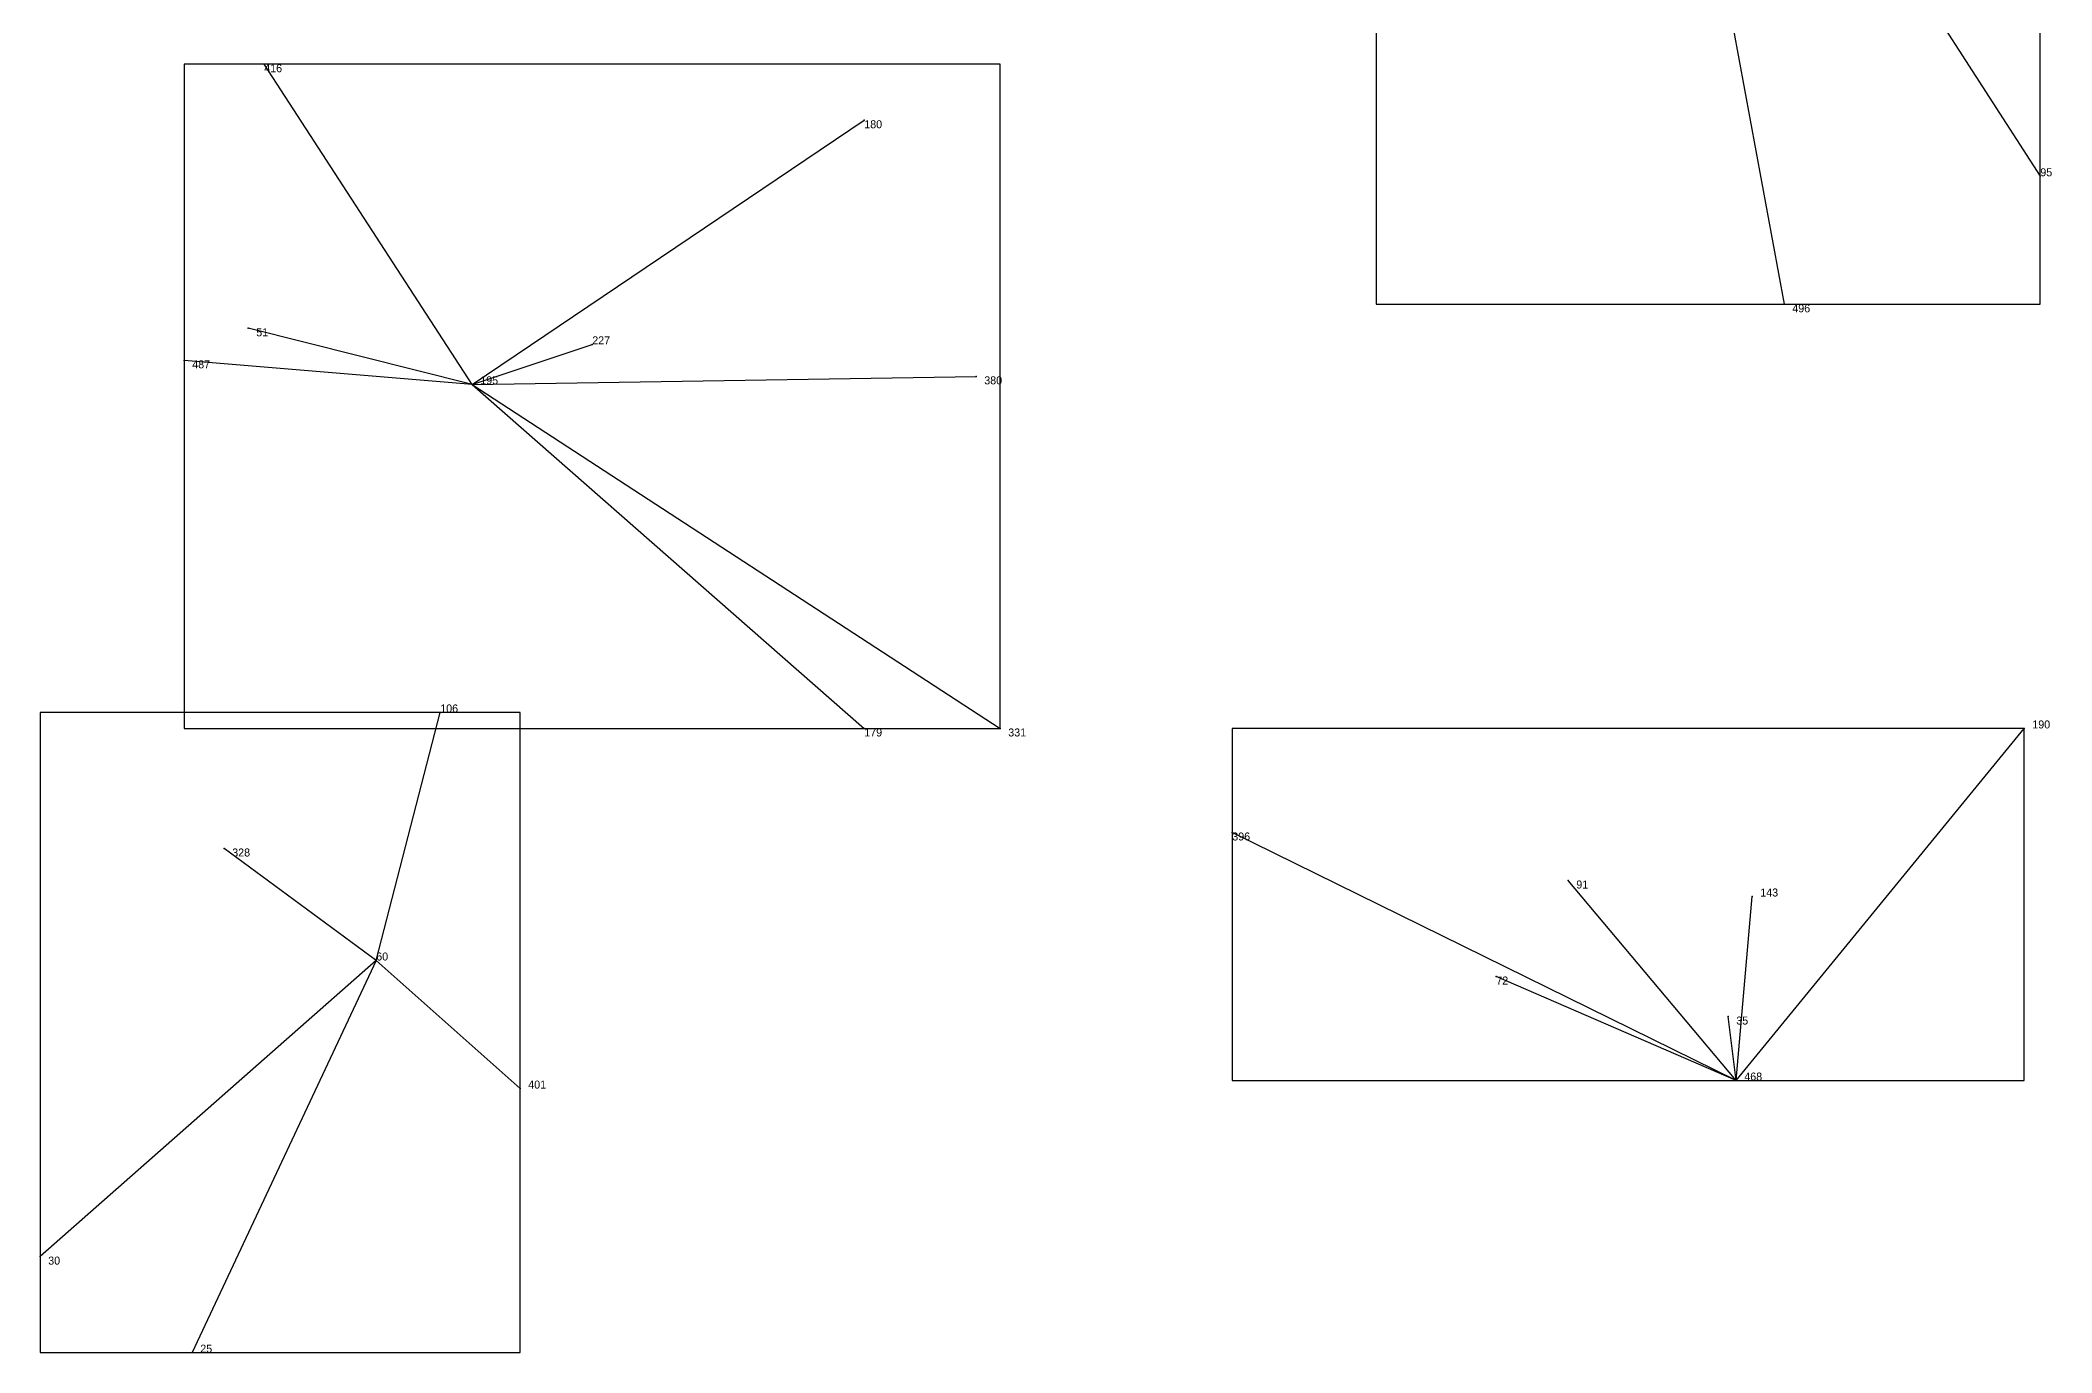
# Model space of a CAD drawing. Extents: x 0 to 1, y 0 to 1.
# Drawn here: x 0.007 to 0.2584, y 0.573 to 0.737 of the extents above; entities that cross this region are included whole.
import ezdxf

# ---------------------------------------------------------------- set-up
doc = ezdxf.new("R2010")
doc.units = 0
for name, color, linetype in [('Clients', 3, 'CONTINUOUS'), ('Facilities', 3, 'CONTINUOUS'), ('Facilities_lines', 3, 'CONTINUOUS'), ('Min_max_boxes', 1, 'CONTINUOUS'), ('Normals', 1, 'CONTINUOUS'), ('Source_points', 5, 'CONTINUOUS'), ('Text', 3, 'CONTINUOUS')]:
    doc.layers.add(name, color=color, linetype=linetype)

msp = doc.modelspace()

# ---------------------------------------------------------------- linework, layer by layer
at = {"layer": 'Clients', "color": 5}
for p in [(0.035, 0.734), (0.11, 0.727), (0.257, 0.72), (0.225, 0.704), (0.033, 0.701), (0.076, 0.699), (0.025, 0.697), (0.124, 0.695), (0.057, 0.653), (0.11, 0.651), (0.127, 0.651), (0.255, 0.651), (0.156, 0.638), (0.03, 0.636), (0.198, 0.632), (0.221, 0.63), (0.189, 0.62), (0.218, 0.615), (0.067, 0.606), (0.007, 0.585), (0.026, 0.573)]:
    msp.add_point(p, dxfattribs=at)
at = {"layer": 'Facilities', "color": 3}
for p in [(0.061, 0.694), (0.049, 0.622), (0.219, 0.607)]:
    msp.add_point(p, dxfattribs=at)
at = {"layer": 'Facilities_lines', "color": 3}
for p, q in [((0.208, 0.796), (0.257, 0.72)), ((0.208, 0.796), (0.225, 0.704)), ((0.061, 0.694), (0.035, 0.734)), ((0.061, 0.694), (0.11, 0.727)), ((0.061, 0.694), (0.033, 0.701)), ((0.061, 0.694), (0.076, 0.699)), ((0.061, 0.694), (0.025, 0.697)), ((0.061, 0.694), (0.124, 0.695)), ((0.061, 0.694), (0.11, 0.651)), ((0.061, 0.694), (0.127, 0.651)), ((0.049, 0.622), (0.057, 0.653)), ((0.219, 0.607), (0.255, 0.651)), ((0.219, 0.607), (0.156, 0.638)), ((0.049, 0.622), (0.03, 0.636)), ((0.219, 0.607), (0.198, 0.632)), ((0.219, 0.607), (0.221, 0.63)), ((0.049, 0.622), (0.007, 0.585)), ((0.049, 0.622), (0.026, 0.573)), ((0.049, 0.622), (0.067, 0.606)), ((0.219, 0.607), (0.189, 0.62)), ((0.219, 0.607), (0.218, 0.615))]:
    msp.add_line(p, q, dxfattribs=at)
at = {"layer": 'Min_max_boxes', "color": 1}
for p, q in [((0.174, 0.826), (0.174, 0.704)), ((0.174, 0.826), (0.174, 0.704)), ((0.257, 0.704), (0.257, 0.826)), ((0.257, 0.704), (0.257, 0.826)), ((0.127, 0.734), (0.025, 0.734)), ((0.025, 0.734), (0.025, 0.651)), ((0.127, 0.734), (0.025, 0.734)), ((0.025, 0.734), (0.025, 0.651)), ((0.025, 0.734), (0.025, 0.734)), ((0.127, 0.651), (0.127, 0.734)), ((0.127, 0.651), (0.127, 0.734)), ((0.127, 0.734), (0.127, 0.734)), ((0.174, 0.704), (0.257, 0.704)), ((0.174, 0.704), (0.257, 0.704)), ((0.174, 0.704), (0.174, 0.704)), ((0.257, 0.704), (0.257, 0.704)), ((0.067, 0.653), (0.007, 0.653)), ((0.007, 0.653), (0.007, 0.573)), ((0.067, 0.653), (0.007, 0.653)), ((0.007, 0.653), (0.007, 0.573)), ((0.007, 0.653), (0.007, 0.653)), ((0.067, 0.573), (0.067, 0.653)), ((0.067, 0.573), (0.067, 0.653)), ((0.067, 0.653), (0.067, 0.653)), ((0.025, 0.651), (0.127, 0.651)), ((0.025, 0.651), (0.127, 0.651)), ((0.025, 0.651), (0.025, 0.651)), ((0.127, 0.651), (0.127, 0.651)), ((0.255, 0.651), (0.156, 0.651)), ((0.156, 0.651), (0.156, 0.607)), ((0.255, 0.651), (0.156, 0.651)), ((0.156, 0.651), (0.156, 0.607)), ((0.156, 0.651), (0.156, 0.651)), ((0.255, 0.607), (0.255, 0.651)), ((0.255, 0.607), (0.255, 0.651)), ((0.255, 0.651), (0.255, 0.651)), ((0.156, 0.607), (0.255, 0.607)), ((0.156, 0.607), (0.255, 0.607)), ((0.156, 0.607), (0.156, 0.607)), ((0.255, 0.607), (0.255, 0.607)), ((0.007, 0.573), (0.067, 0.573)), ((0.007, 0.573), (0.067, 0.573)), ((0.007, 0.573), (0.007, 0.573)), ((0.067, 0.573), (0.067, 0.573))]:
    msp.add_line(p, q, dxfattribs=at)
at = {"layer": 'Normals', "color": 1}
for p, q in [((0.035, 0.734), (0.035, 0.734, 0.1)), ((0.11, 0.727), (0.11, 0.727, 0.1)), ((0.257, 0.72), (0.257, 0.72, 0.1)), ((0.225, 0.704), (0.225, 0.704, 0.1)), ((0.033, 0.701), (0.033, 0.701, 0.1)), ((0.076, 0.699), (0.076, 0.699, 0.1)), ((0.025, 0.697), (0.025, 0.697, 0.1)), ((0.061, 0.694), (0.061, 0.694, 0.1)), ((0.124, 0.695), (0.124, 0.695, 0.1)), ((0.057, 0.653), (0.057, 0.653, 0.1)), ((0.11, 0.651), (0.11, 0.651, 0.1)), ((0.127, 0.651), (0.127, 0.651, 0.1)), ((0.255, 0.651), (0.255, 0.651, 0.1)), ((0.156, 0.638), (0.156, 0.638, 0.1)), ((0.03, 0.636), (0.03, 0.636, 0.1)), ((0.198, 0.632), (0.198, 0.632, 0.1)), ((0.221, 0.63), (0.221, 0.63, 0.1)), ((0.049, 0.622), (0.049, 0.622, 0.1)), ((0.189, 0.62), (0.189, 0.62, 0.1)), ((0.218, 0.615), (0.218, 0.615, 0.1)), ((0.067, 0.606), (0.067, 0.606, 0.1)), ((0.219, 0.607), (0.219, 0.607, 0.1)), ((0.007, 0.585), (0.007, 0.585, 0.1)), ((0.026, 0.573), (0.026, 0.573, 0.1))]:
    msp.add_line(p, q, dxfattribs=at)
at = {"layer": 'Source_points', "color": 5}
for p in [(0.035, 0.734), (0.11, 0.727), (0.257, 0.72), (0.225, 0.704), (0.033, 0.701), (0.076, 0.699), (0.025, 0.697), (0.061, 0.694), (0.124, 0.695), (0.057, 0.653), (0.11, 0.651), (0.127, 0.651), (0.255, 0.651), (0.156, 0.638), (0.03, 0.636), (0.198, 0.632), (0.221, 0.63), (0.049, 0.622), (0.189, 0.62), (0.218, 0.615), (0.067, 0.606), (0.219, 0.607), (0.007, 0.585), (0.026, 0.573)]:
    msp.add_point(p, dxfattribs=at)

# ---------------------------------------------------------------- texts
at = {"layer": 'Text', "color": 3}
for s, p in [('416', (0.035, 0.733)), ('180', (0.11, 0.726)), ('95', (0.257, 0.72)), ('496', (0.226, 0.703)), ('51', (0.034, 0.7)), ('227', (0.076, 0.699)), ('487', (0.026, 0.696)), ('195', (0.062, 0.694)), ('380', (0.125, 0.694)), ('106', (0.057, 0.653)), ('190', (0.256, 0.651)), ('179', (0.11, 0.65)), ('331', (0.128, 0.65)), ('396', (0.156, 0.637)), ('328', (0.031, 0.635)), ('91', (0.199, 0.631)), ('143', (0.222, 0.63)), ('60', (0.049, 0.622)), ('72', (0.189, 0.619)), ('35', (0.219, 0.614)), ('401', (0.068, 0.606)), ('468', (0.22, 0.607)), ('30', (0.008, 0.584)), ('25', (0.027, 0.573))]:
    msp.add_text(s, height=0.001, dxfattribs=at).set_placement(p)

doc.saveas('drawing.dxf')
